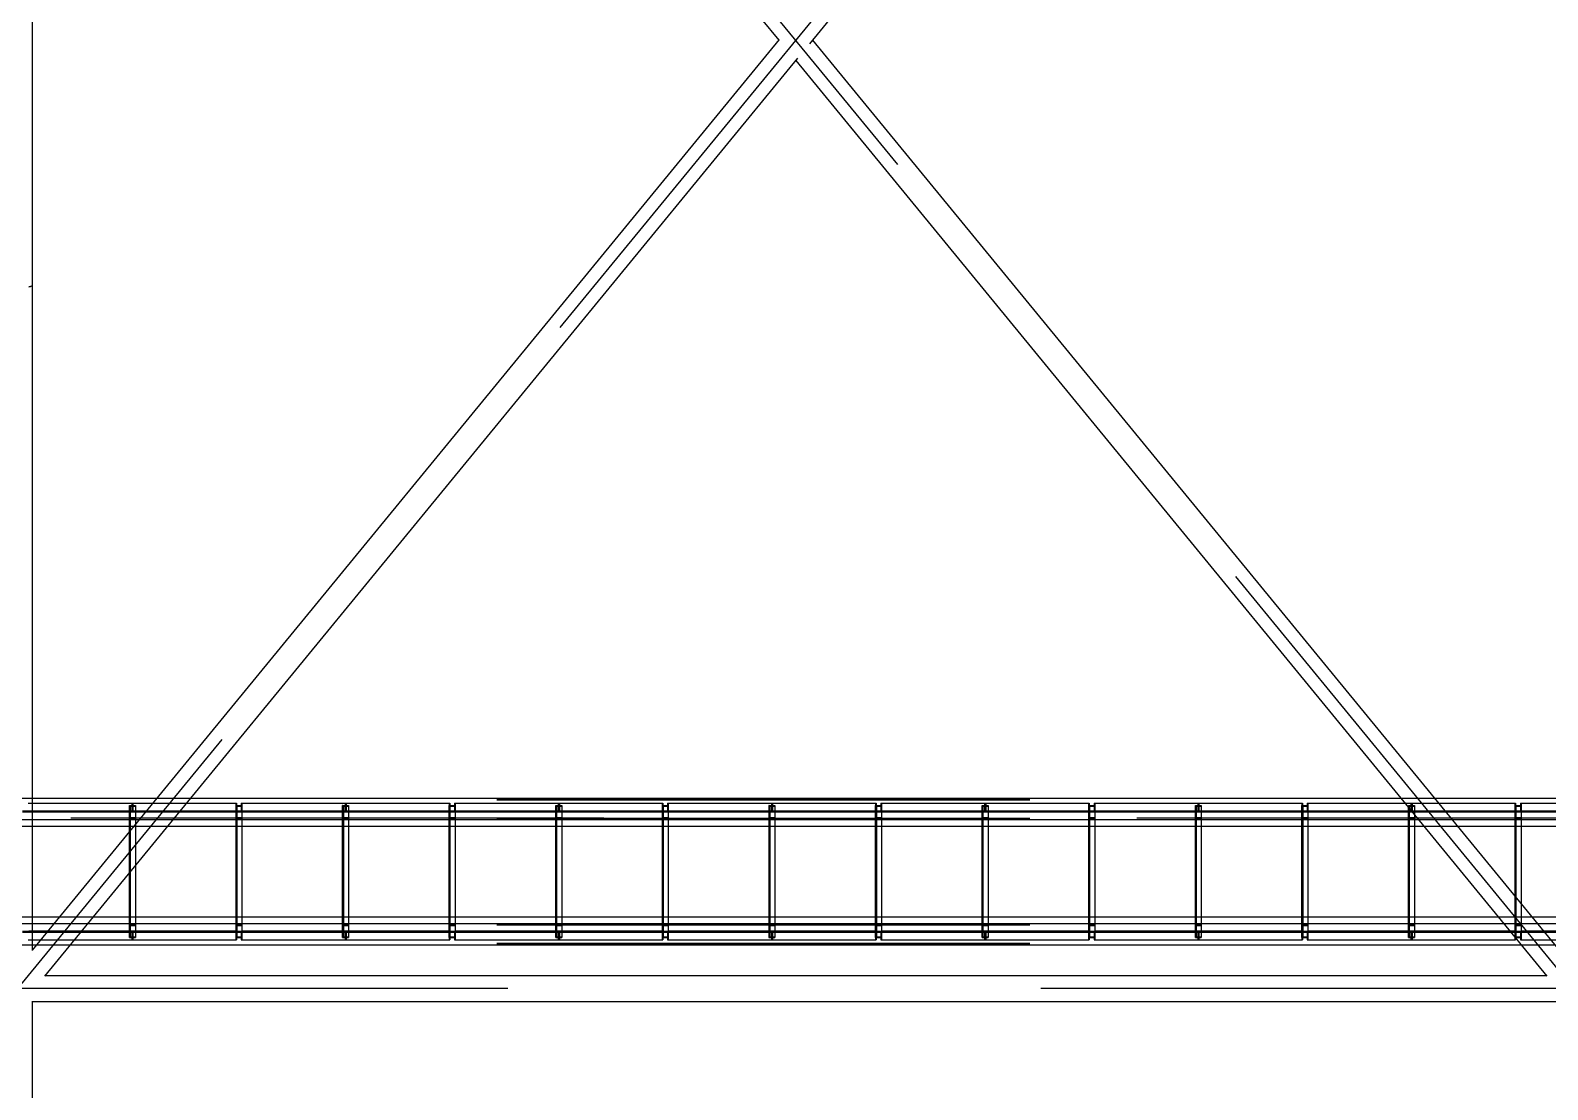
# Model space of a CAD drawing. Header units: millimetres. Extents: x 150209.93 to 150215.05, y 136675.65 to 136679.93.
# Drawn here: x 150212.9678 to 150213.2525, y 136676.4358 to 136676.6346 of the extents above; entities that cross this region are included whole.
import ezdxf

# ---------------------------------------------------------------- set-up
doc = ezdxf.new("R2010")
doc.units = ezdxf.units.MM
doc.header["$LTSCALE"] = 0.25
for name, pattern in [('CENTER', [50.8, 31.75, -6.35, 6.35, -6.35]), ('XKITLINE00', [0]), ('XKITLINE02', [4, 2, -2]), ('XKITLINE03', [6, 3, -1, 1, -1])]:
    doc.linetypes.add(name, pattern=pattern)

# ---------------------------------------------------------------- blocks, each defined once
blk = doc.blocks.new('çatıı')
at = {"color": 8, "linetype": 'CENTER'}
for p, q in [((21645, 5900.3), (20185, 4120.6)), ((21645, 4120.6), (20185, 5900.3)), ((21645, 4120.6), (20185, 4120.6))]:
    blk.add_line(p, q, dxfattribs=at)
at = {"color": 8, "linetype": 'XKITLINE00'}
for p, q in [((20198.6, 5854.6), (20198.6, 4780.4)), ((20206.7, 5854.6), (20899.2, 5010.4)), ((21623.3, 5854.6), (20927.9, 5006.9)), ((20899.6, 5010.9), (20198.6, 4156.4)), ((20930.8, 5010.4), (21631.3, 4156.4)), ((20916.8, 4993.4), (20210.2, 4132.1)), ((20915, 4991.2), (21619.7, 4132.1)), ((20195.7, 4779.3), (20197.3, 4779.6)), ((20195.7, 4778.9), (20197.3, 4779.4)), ((20197.3, 4779.6), (20198.3, 4780)), ((20197.3, 4779.4), (20198.3, 4779.9)), ((20198.6, 4780.4), (20198.3, 4780)), ((20198.6, 4780.4), (20198.3, 4779.9)), ((20198.6, 4780.4), (20198.6, 4156.2)), ((20210.7, 4132.7), (21619.2, 4132.7)), ((20198.3, 4108.4), (21631.7, 4108.4)), ((20198.6, 4108.4), (20198.6, 3598.6))]:
    blk.add_line(p, q, dxfattribs=at)
at = {"color": 116, "linetype": 'XKITLINE02', "true_color": 0x136734}
for p, q in [((20171.3, 4299), (20198.6, 4299)), ((20315.6, 4299), (20347.1, 4299)), ((21482.9, 4299), (21514.4, 4299)), ((17635, 4298.1), (21735, 4298.1)), ((17635, 4297.6), (21735, 4297.6)), ((20189.7, 4287.1), (20292.2, 4287.1)), ((20189.7, 4286.3), (20292.7, 4286.3)), ((20194.9, 4294.3), (20292.7, 4294.3)), ((20195.7, 4286.3), (20292.7, 4286.3)), ((20286.9, 4287.1), (20286.9, 4286.3)), ((20290, 4292.3), (20295.5, 4292.3)), ((20290, 4292.3), (20290, 4280.3)), ((20290, 4292.3), (20290, 4168.3)), ((20290, 4292.3), (20290, 4272.8)), ((20290, 4292.3), (20295.5, 4292.3)), ((20290.7, 4292.3), (20290.7, 4168.3)), ((20290.7, 4291.2), (20295.5, 4291.6)), ((20290.7, 4291.2), (20290.7, 4281.3)), ((20292.2, 4294.3), (20292.2, 4287.1)), ((20292.7, 4294.3), (20292.7, 4286.3)), ((20292.7, 4294.3), (20311.7, 4294.3)), ((20292.7, 4294.3), (20292.7, 4286.3)), ((20292.7, 4286.3), (20305.4, 4286.3)), ((20293.3, 4294.3), (20293.3, 4287.1)), ((20293.3, 4287.1), (20305.8, 4287.1)), ((20295.5, 4292.3), (20295.5, 4291.6)), ((20295.5, 4292.3), (20295.5, 4168.3)), ((20295.5, 4292.3), (20295.5, 4236.1)), ((20298.6, 4287.1), (20298.6, 4286.3)), ((20305.2, 4286.3), (20395.6, 4286.3)), ((20305.8, 4287.1), (20395.6, 4287.1)), ((20311.7, 4294.3), (20390.4, 4294.3)), ((20389.7, 4287.1), (20389.7, 4286.3)), ((20389.7, 4287.1), (20492.2, 4287.1)), ((20389.7, 4286.3), (20492.7, 4286.3)), ((20389.8, 4294.3), (20389.8, 4286.3)), ((20390, 4292.3), (20390, 4168.3)), ((20390, 4292.3), (20390, 4272.8)), ((20390, 4292.3), (20395.5, 4292.3)), ((20390, 4292.3), (20395.5, 4292.3)), ((20390, 4292.3), (20390, 4280.3)), ((20390.4, 4294.3), (20390.4, 4287.1)), ((20390.7, 4292.3), (20390.7, 4168.3)), ((20390.7, 4291.2), (20395.5, 4291.6)), ((20390.7, 4291.2), (20390.7, 4281.3)), ((20394.9, 4294.3), (20394.9, 4287.1)), ((20394.9, 4294.3), (20492.7, 4294.3)), ((20395.5, 4294.3), (20395.5, 4286.3)), ((20395.5, 4292.3), (20395.5, 4168.3)), ((20395.5, 4292.3), (20395.5, 4272.8)), ((20395.5, 4292.3), (20395.5, 4291.6)), ((20395.6, 4287.1), (20395.6, 4286.3)), ((20486.9, 4287.1), (20486.9, 4286.3)), ((20490, 4292.3), (20490, 4168.3)), ((20490, 4292.3), (20490, 4272.8)), ((20490, 4292.3), (20495.5, 4292.3)), ((20490, 4292.3), (20495.5, 4292.3)), ((20490, 4292.3), (20490, 4280.3)), ((20490, 4286.3), (20492.7, 4286.3)), ((20490.7, 4292.3), (20490.7, 4168.3)), ((20490.7, 4291.2), (20495.5, 4291.6)), ((20490.7, 4291.2), (20490.7, 4281.3)), ((20492.2, 4294.3), (20492.2, 4287.1)), ((20492.7, 4294.3), (20492.7, 4286.3)), ((20492.7, 4294.3), (20590.4, 4294.3)), ((20492.7, 4294.3), (20492.7, 4286.3)), ((20492.7, 4286.3), (20595.6, 4286.3)), ((20493.3, 4294.3), (20493.3, 4287.1)), ((20493.3, 4287.1), (20595.6, 4287.1)), ((20495.5, 4292.3), (20495.5, 4168.3)), ((20495.5, 4292.3), (20495.5, 4272.8)), ((20495.5, 4292.3), (20495.5, 4291.6)), ((20498.6, 4287.1), (20498.6, 4286.3)), ((20589.7, 4287.1), (20589.7, 4286.3)), ((20589.7, 4287.1), (20692.2, 4287.1)), ((20589.7, 4286.3), (20692.7, 4286.3)), ((20589.8, 4294.3), (20589.8, 4286.3)), ((20589.8, 4287.1), (20595.6, 4287.1)), ((20590, 4292.3), (20590, 4168.3)), ((20590, 4292.3), (20590, 4272.8)), ((20590, 4292.3), (20595.5, 4292.3)), ((20590, 4292.3), (20595.5, 4292.3)), ((20590, 4292.3), (20590, 4280.3)), ((20590.4, 4294.3), (20590.4, 4287.1)), ((20590.7, 4292.3), (20590.7, 4168.3)), ((20590.7, 4291.2), (20595.5, 4291.6)), ((20590.7, 4291.2), (20590.7, 4281.3)), ((20594.9, 4294.3), (20594.9, 4287.1)), ((20594.9, 4294.3), (20692.7, 4294.3)), ((20595.5, 4294.3), (20595.5, 4286.3)), ((20595.5, 4292.3), (20595.5, 4168.3)), ((20595.5, 4292.3), (20595.5, 4272.8)), ((20595.5, 4292.3), (20595.5, 4291.6)), ((20595.6, 4287.1), (20595.6, 4286.3)), ((20686.9, 4287.1), (20686.9, 4286.3)), ((20690, 4292.3), (20690, 4168.3)), ((20690, 4292.3), (20690, 4272.8)), ((20690, 4292.3), (20695.5, 4292.3)), ((20690, 4292.3), (20695.5, 4292.3)), ((20690, 4292.3), (20690, 4280.3)), ((20690, 4286.3), (20692.7, 4286.3)), ((20690.7, 4292.3), (20690.7, 4168.3)), ((20690.7, 4291.2), (20695.5, 4291.6)), ((20690.7, 4291.2), (20690.7, 4281.3)), ((20692.2, 4294.3), (20692.2, 4287.1)), ((20692.7, 4294.3), (20692.7, 4286.3)), ((20692.7, 4294.3), (20790.4, 4294.3)), ((20692.7, 4294.3), (20692.7, 4286.3)), ((20692.7, 4286.3), (20795.6, 4286.3)), ((20693.3, 4294.3), (20693.3, 4287.1)), ((20693.3, 4287.1), (20795.6, 4287.1)), ((20695.5, 4292.3), (20695.5, 4168.3)), ((20695.5, 4292.3), (20695.5, 4272.8)), ((20695.5, 4292.3), (20695.5, 4291.6)), ((20698.6, 4287.1), (20698.6, 4286.3)), ((20789.7, 4287.1), (20789.7, 4286.3)), ((20789.7, 4287.1), (20892.2, 4287.1)), ((20789.7, 4286.3), (20892.7, 4286.3)), ((20789.8, 4294.3), (20789.8, 4286.3)), ((20789.8, 4287.1), (20795.6, 4287.1)), ((20790, 4292.3), (20790, 4168.3)), ((20790, 4292.3), (20790, 4272.8)), ((20790, 4292.3), (20795.5, 4292.3)), ((20790, 4292.3), (20795.5, 4292.3)), ((20790, 4292.3), (20790, 4280.3)), ((20790.4, 4294.3), (20790.4, 4287.1)), ((20790.7, 4292.3), (20790.7, 4168.3)), ((20790.7, 4291.2), (20795.5, 4291.6)), ((20790.7, 4291.2), (20790.7, 4281.3)), ((20794.9, 4294.3), (20794.9, 4287.1)), ((20794.9, 4294.3), (20892.7, 4294.3)), ((20795.5, 4294.3), (20795.5, 4286.3)), ((20795.5, 4292.3), (20795.5, 4168.3)), ((20795.5, 4292.3), (20795.5, 4272.8)), ((20795.5, 4292.3), (20795.5, 4291.6)), ((20795.6, 4287.1), (20795.6, 4286.3)), ((20886.9, 4287.1), (20886.9, 4286.3)), ((20890, 4292.3), (20890, 4168.3)), ((20890, 4292.3), (20890, 4272.8)), ((20890, 4292.3), (20895.5, 4292.3)), ((20890, 4292.3), (20895.5, 4292.3)), ((20890, 4292.3), (20890, 4280.3)), ((20890, 4286.3), (20892.7, 4286.3)), ((20890.7, 4292.3), (20890.7, 4168.3)), ((20890.7, 4291.2), (20895.5, 4291.6)), ((20890.7, 4291.2), (20890.7, 4281.3)), ((20892.2, 4294.3), (20892.2, 4287.1)), ((20892.7, 4294.3), (20990.4, 4294.3)), ((20892.7, 4294.3), (20892.7, 4286.3)), ((20892.7, 4294.3), (20892.7, 4286.3)), ((20892.7, 4286.3), (20995.6, 4286.3)), ((20893.3, 4294.3), (20893.3, 4287.1)), ((20893.3, 4287.1), (20995.6, 4287.1)), ((20895.5, 4292.3), (20895.5, 4168.3)), ((20895.5, 4292.3), (20895.5, 4272.8)), ((20895.5, 4292.3), (20895.5, 4291.6)), ((20898.6, 4287.1), (20898.6, 4286.3)), ((20989.7, 4287.1), (20989.7, 4286.3)), ((20989.7, 4287.1), (20994.9, 4287.1)), ((20989.7, 4287.1), (21092.2, 4287.1)), ((20989.7, 4286.3), (20995.5, 4286.3)), ((20989.7, 4286.3), (21092.7, 4286.3)), ((20989.8, 4294.3), (20989.8, 4286.3)), ((20989.8, 4287.1), (20995.6, 4287.1)), ((20990, 4292.3), (20990, 4168.3)), ((20990, 4292.3), (20990, 4272.8)), ((20990, 4292.3), (20995.5, 4292.3)), ((20990, 4292.3), (20995.5, 4292.3)), ((20990, 4292.3), (20990, 4280.3)), ((20990.4, 4294.3), (20990.4, 4287.1)), ((20990.7, 4292.3), (20990.7, 4168.3)), ((20990.7, 4291.2), (20995.5, 4291.6)), ((20990.7, 4291.2), (20990.7, 4281.3)), ((20994.9, 4294.3), (20994.9, 4287.1)), ((20994.9, 4294.3), (20995.5, 4294.3)), ((20994.9, 4294.3), (21092.7, 4294.3)), ((20995.5, 4294.3), (20995.5, 4286.3)), ((20995.5, 4292.3), (20995.5, 4168.3)), ((20995.5, 4292.3), (20995.5, 4272.8)), ((20995.5, 4292.3), (20995.5, 4291.6)), ((20995.6, 4287.1), (20995.6, 4286.3)), ((21086.9, 4287.1), (21086.9, 4286.3)), ((21090, 4292.3), (21090, 4168.3)), ((21090, 4292.3), (21090, 4272.8)), ((21090, 4292.3), (21095.5, 4292.3)), ((21090, 4292.3), (21095.5, 4292.3)), ((21090, 4292.3), (21090, 4280.3)), ((21090.7, 4292.3), (21090.7, 4168.3)), ((21090.7, 4291.2), (21095.5, 4291.6)), ((21090.7, 4291.2), (21090.7, 4281.3)), ((21092.2, 4294.3), (21092.2, 4287.1)), ((21092.7, 4294.3), (21092.7, 4286.3)), ((21092.7, 4294.3), (21190.4, 4294.3)), ((21092.7, 4294.3), (21092.7, 4286.3)), ((21092.7, 4286.3), (21195.6, 4286.3)), ((21093.3, 4294.3), (21093.3, 4287.1)), ((21093.3, 4287.1), (21195.6, 4287.1)), ((21095.5, 4292.3), (21095.5, 4168.3)), ((21095.5, 4292.3), (21095.5, 4272.8)), ((21095.5, 4292.3), (21095.5, 4291.6)), ((21098.6, 4287.1), (21098.6, 4286.3)), ((21189.7, 4287.1), (21189.7, 4286.3)), ((21189.7, 4287.1), (21194.9, 4287.1)), ((21189.7, 4287.1), (21292.2, 4287.1)), ((21189.7, 4286.3), (21195.5, 4286.3)), ((21189.7, 4286.3), (21292.7, 4286.3)), ((21189.8, 4294.3), (21189.8, 4286.3)), ((21189.8, 4287.1), (21195.6, 4287.1)), ((21190, 4292.3), (21190, 4168.3)), ((21190, 4292.3), (21190, 4272.8)), ((21190, 4292.3), (21195.5, 4292.3)), ((21190, 4292.3), (21195.5, 4292.3)), ((21190, 4292.3), (21190, 4280.3)), ((21190.4, 4294.3), (21190.4, 4287.1)), ((21190.7, 4292.3), (21190.7, 4168.3)), ((21190.7, 4291.2), (21195.5, 4291.6)), ((21190.7, 4291.2), (21190.7, 4281.3)), ((21194.9, 4294.3), (21194.9, 4287.1)), ((21194.9, 4294.3), (21195.5, 4294.3)), ((21194.9, 4294.3), (21292.7, 4294.3)), ((21195.5, 4294.3), (21195.5, 4286.3)), ((21195.5, 4292.3), (21195.5, 4168.3)), ((21195.5, 4292.3), (21195.5, 4272.8)), ((21195.5, 4292.3), (21195.5, 4291.6)), ((21195.6, 4287.1), (21195.6, 4286.3)), ((21286.9, 4287.1), (21286.9, 4286.3)), ((21290, 4292.3), (21290, 4168.3)), ((21290, 4292.3), (21290, 4272.8)), ((21290, 4292.3), (21295.5, 4292.3)), ((21290, 4292.3), (21295.5, 4292.3)), ((21290, 4292.3), (21290, 4280.3)), ((21290.7, 4292.3), (21290.7, 4168.3)), ((21290.7, 4291.2), (21295.5, 4291.6)), ((21290.7, 4291.2), (21290.7, 4281.3)), ((21292.2, 4294.3), (21292.2, 4287.1)), ((21292.7, 4294.3), (21390.4, 4294.3)), ((21292.7, 4294.3), (21292.7, 4286.3)), ((21292.7, 4294.3), (21292.7, 4286.3)), ((21292.7, 4286.3), (21395.6, 4286.3)), ((21293.3, 4294.3), (21293.3, 4287.1)), ((21293.3, 4287.1), (21395.6, 4287.1)), ((21295.5, 4292.3), (21295.5, 4168.3)), ((21295.5, 4292.3), (21295.5, 4272.8)), ((21295.5, 4292.3), (21295.5, 4291.6)), ((21298.6, 4287.1), (21298.6, 4286.3)), ((21389.7, 4287.1), (21389.7, 4286.3)), ((21389.7, 4287.1), (21394.9, 4287.1)), ((21389.7, 4287.1), (21492.2, 4287.1)), ((21389.7, 4286.3), (21395.5, 4286.3)), ((21389.7, 4286.3), (21492.7, 4286.3)), ((21389.8, 4294.3), (21389.8, 4286.3)), ((21389.8, 4287.1), (21395.6, 4287.1)), ((21390, 4292.3), (21390, 4168.3)), ((21390, 4292.3), (21390, 4272.8)), ((21390, 4292.3), (21395.5, 4292.3)), ((21390, 4292.3), (21395.5, 4292.3)), ((21390, 4292.3), (21390, 4280.3)), ((21390.4, 4294.3), (21390.4, 4287.1)), ((21390.7, 4292.3), (21390.7, 4168.3)), ((21390.7, 4291.2), (21395.5, 4291.6)), ((21390.7, 4291.2), (21390.7, 4281.3)), ((21394.9, 4294.3), (21394.9, 4287.1)), ((21394.9, 4294.3), (21395.5, 4294.3)), ((21394.9, 4294.3), (21492.7, 4294.3)), ((21395.5, 4294.3), (21395.5, 4286.3)), ((21395.5, 4292.3), (21395.5, 4168.3)), ((21395.5, 4292.3), (21395.5, 4272.8)), ((21395.5, 4292.3), (21395.5, 4291.6)), ((21395.6, 4287.1), (21395.6, 4286.3)), ((21486.9, 4287.1), (21486.9, 4286.3)), ((21490, 4292.3), (21490, 4168.3)), ((21490, 4292.3), (21490, 4272.8)), ((21490, 4292.3), (21495.5, 4292.3)), ((21490, 4292.3), (21495.5, 4292.3)), ((21490, 4292.3), (21490, 4280.3)), ((21490.7, 4292.3), (21490.7, 4168.3)), ((21490.7, 4291.2), (21495.5, 4291.6)), ((21490.7, 4291.2), (21490.7, 4281.3)), ((21492.2, 4294.3), (21492.2, 4287.1)), ((21492.7, 4294.3), (21590.4, 4294.3)), ((21492.7, 4294.3), (21492.7, 4286.3)), ((21492.7, 4294.3), (21492.7, 4286.3)), ((21492.7, 4286.3), (21524.6, 4286.3)), ((21493.3, 4294.3), (21493.3, 4287.1)), ((21493.3, 4287.1), (21595.6, 4287.1)), ((21495.5, 4292.3), (21495.5, 4168.3)), ((21495.5, 4292.3), (21495.5, 4272.8)), ((21495.5, 4292.3), (21495.5, 4291.6)), ((21498.6, 4287.1), (21498.6, 4286.3)), ((21518, 4294.3), (21590.4, 4294.3)), ((21524, 4287.1), (21595.6, 4287.1)), ((21524.6, 4286.3), (21595.6, 4286.3)), ((21589.7, 4287.1), (21589.7, 4286.3)), ((21589.7, 4287.1), (21630.2, 4287.1)), ((21589.7, 4286.3), (21692.7, 4286.3)), ((21589.8, 4294.3), (21589.8, 4286.3)), ((21590, 4292.3), (21595.5, 4292.3)), ((21590, 4292.3), (21590, 4280.3)), ((21590, 4292.3), (21590, 4168.3)), ((21590, 4292.3), (21590, 4272.8)), ((21590, 4292.3), (21595.5, 4292.3)), ((21590.4, 4294.3), (21590.4, 4287.1)), ((21590.7, 4292.3), (21590.7, 4168.3)), ((21590.7, 4291.2), (21595.5, 4291.6)), ((21590.7, 4291.2), (21590.7, 4281.3)), ((21594.9, 4294.3), (21594.9, 4287.1)), ((21594.9, 4294.3), (21631.7, 4294.3)), ((21595.5, 4294.3), (21595.5, 4286.3)), ((21595.5, 4292.3), (21595.5, 4291.6)), ((21595.5, 4292.3), (21595.5, 4168.3)), ((21595.5, 4292.3), (21595.5, 4272.8)), ((21595.6, 4287.1), (21595.6, 4286.3)), ((17635, 4280.3), (21735, 4280.3)), ((17635, 4280.3), (21735, 4280.3)), ((17635, 4279.8), (21735, 4279.8)), ((17635, 4279.4), (21735, 4279.4)), ((17635, 4279), (21735, 4279)), ((20171.3, 4279), (20198.6, 4279)), ((20171.3, 4272.8), (20198.6, 4272.8)), ((20290, 4280.3), (20295.5, 4280.3)), ((20290.7, 4281.3), (20295.5, 4281)), ((20294.1, 4272.8), (20325.6, 4272.8)), ((20295.5, 4281), (20295.5, 4280.3)), ((20299.2, 4279), (20330.7, 4279)), ((20390, 4280.3), (20395.5, 4280.3)), ((20390.7, 4281.3), (20395.5, 4281)), ((20395.5, 4281), (20395.5, 4280.3)), ((20490, 4280.3), (20495.5, 4280.3)), ((20490.7, 4281.3), (20495.5, 4281)), ((20495.5, 4281), (20495.5, 4280.3)), ((20590, 4280.3), (20595.5, 4280.3)), ((20590.7, 4281.3), (20595.5, 4281)), ((20595.5, 4281), (20595.5, 4280.3)), ((20690, 4280.3), (20695.5, 4280.3)), ((20690.7, 4281.3), (20695.5, 4281)), ((20695.5, 4281), (20695.5, 4280.3)), ((20790, 4280.3), (20795.5, 4280.3)), ((20790.7, 4281.3), (20795.5, 4281)), ((20795.5, 4281), (20795.5, 4280.3)), ((20890, 4280.3), (20895.5, 4280.3)), ((20890.7, 4281.3), (20895.5, 4281)), ((20895.5, 4281), (20895.5, 4280.3)), ((20990, 4280.3), (20995.5, 4280.3)), ((20990.7, 4281.3), (20995.5, 4281)), ((20995.5, 4281), (20995.5, 4280.3)), ((21090, 4280.3), (21095.5, 4280.3)), ((21090.7, 4281.3), (21095.5, 4281)), ((21095.5, 4281), (21095.5, 4280.3)), ((21190, 4280.3), (21195.5, 4280.3)), ((21190.7, 4281.3), (21195.5, 4281)), ((21195.5, 4281), (21195.5, 4280.3)), ((21290, 4280.3), (21295.5, 4280.3)), ((21290.7, 4281.3), (21295.5, 4281)), ((21295.5, 4281), (21295.5, 4280.3)), ((21390, 4280.3), (21395.5, 4280.3)), ((21390.7, 4281.3), (21395.5, 4281)), ((21395.5, 4281), (21395.5, 4280.3)), ((21490, 4280.3), (21495.5, 4280.3)), ((21490.7, 4281.3), (21495.5, 4281)), ((21495.5, 4281), (21495.5, 4280.3)), ((21499.3, 4279), (21530.8, 4279)), ((21504.4, 4272.8), (21535.9, 4272.8)), ((21590, 4280.3), (21595.5, 4280.3)), ((21590.7, 4281.3), (21595.5, 4281)), ((21595.5, 4281), (21595.5, 4280.3)), ((20290, 4267.8), (20290, 4229.4)), ((20158.3, 4187.8), (20198.6, 4187.8)), ((20224.4, 4187.8), (20255.9, 4187.8)), ((21574.1, 4187.8), (21605.6, 4187.8)), ((17635, 4181.1), (21735, 4181.1)), ((17635, 4180.7), (21735, 4180.7)), ((17635, 4180.3), (21735, 4180.3)), ((17635, 4180.2), (21735, 4180.2)), ((20159.7, 4181.6), (20198.6, 4181.6)), ((20189.7, 4174.3), (20292.7, 4174.3)), ((20189.7, 4173.5), (20292.2, 4173.5)), ((20219.3, 4181.6), (20250.8, 4181.6)), ((20286.9, 4174.3), (20292.7, 4174.3)), ((20286.9, 4174.3), (20286.9, 4173.5)), ((20286.9, 4173.5), (20292.2, 4173.5)), ((20290, 4180.3), (20295.5, 4180.3)), ((20290, 4180.3), (20290, 4168.3)), ((20290.7, 4179.2), (20295.5, 4179.6)), ((20290.7, 4179.2), (20290.7, 4169.3)), ((20292.2, 4173.5), (20292.2, 4166.3)), ((20292.7, 4174.3), (20292.7, 4166.3)), ((20292.7, 4174.3), (20395.6, 4174.3)), ((20292.7, 4174.3), (20292.7, 4166.3)), ((20293.3, 4173.5), (20395.6, 4173.5)), ((20293.3, 4173.5), (20293.3, 4166.3)), ((20295.5, 4180.3), (20295.5, 4179.6)), ((20298.6, 4174.3), (20298.6, 4173.5)), ((20389.7, 4174.3), (20490, 4174.3)), ((20389.7, 4174.3), (20389.7, 4173.5)), ((20389.7, 4173.5), (20492.2, 4173.5)), ((20389.8, 4174.3), (20389.8, 4166.3)), ((20390, 4180.3), (20395.5, 4180.3)), ((20390, 4180.3), (20390, 4168.3)), ((20390.4, 4173.5), (20390.4, 4166.3)), ((20390.7, 4179.2), (20395.5, 4179.6)), ((20390.7, 4179.2), (20390.7, 4169.3)), ((20394.9, 4173.5), (20394.9, 4166.3)), ((20395.5, 4180.3), (20395.5, 4179.6)), ((20395.5, 4174.3), (20395.5, 4166.3)), ((20395.6, 4174.3), (20395.6, 4173.5)), ((20486.9, 4174.3), (20492.7, 4174.3)), ((20486.9, 4174.3), (20486.9, 4173.5)), ((20486.9, 4173.5), (20492.2, 4173.5)), ((20490, 4180.3), (20495.5, 4180.3)), ((20490, 4180.3), (20490, 4168.3)), ((20490.7, 4179.2), (20495.5, 4179.6)), ((20490.7, 4179.2), (20490.7, 4169.3)), ((20492.2, 4173.5), (20492.2, 4166.3)), ((20492.7, 4174.3), (20492.7, 4166.3)), ((20492.7, 4174.3), (20595.6, 4174.3)), ((20492.7, 4174.3), (20492.7, 4166.3)), ((20493.3, 4173.5), (20595.6, 4173.5)), ((20493.3, 4173.5), (20493.3, 4166.3)), ((20495.5, 4180.3), (20495.5, 4179.6)), ((20498.6, 4174.3), (20498.6, 4173.5)), ((20589.7, 4174.3), (20690, 4174.3)), ((20589.7, 4174.3), (20589.7, 4173.5)), ((20589.7, 4173.5), (20692.2, 4173.5)), ((20589.8, 4174.3), (20589.8, 4166.3)), ((20590, 4180.3), (20595.5, 4180.3)), ((20590, 4180.3), (20590, 4168.3)), ((20590.4, 4173.5), (20590.4, 4166.3)), ((20590.7, 4179.2), (20595.5, 4179.6)), ((20590.7, 4179.2), (20590.7, 4169.3)), ((20594.9, 4173.5), (20594.9, 4166.3)), ((20595.5, 4180.3), (20595.5, 4179.6)), ((20595.5, 4174.3), (20595.5, 4166.3)), ((20595.6, 4174.3), (20595.6, 4173.5)), ((20686.9, 4174.3), (20692.7, 4174.3)), ((20686.9, 4174.3), (20686.9, 4173.5)), ((20686.9, 4173.5), (20692.2, 4173.5)), ((20690, 4180.3), (20695.5, 4180.3)), ((20690, 4180.3), (20690, 4168.3)), ((20690.7, 4179.2), (20695.5, 4179.6)), ((20690.7, 4179.2), (20690.7, 4169.3)), ((20692.2, 4173.5), (20692.2, 4166.3)), ((20692.7, 4174.3), (20692.7, 4166.3)), ((20692.7, 4174.3), (20795.6, 4174.3)), ((20692.7, 4174.3), (20692.7, 4166.3)), ((20693.3, 4173.5), (20795.6, 4173.5)), ((20693.3, 4173.5), (20693.3, 4166.3)), ((20695.5, 4180.3), (20695.5, 4179.6)), ((20698.6, 4174.3), (20698.6, 4173.5)), ((20789.7, 4174.3), (20890, 4174.3)), ((20789.7, 4174.3), (20789.7, 4173.5)), ((20789.7, 4173.5), (20892.2, 4173.5)), ((20789.8, 4174.3), (20789.8, 4166.3)), ((20790, 4180.3), (20795.5, 4180.3)), ((20790, 4180.3), (20790, 4168.3)), ((20790.4, 4173.5), (20790.4, 4166.3)), ((20790.7, 4179.2), (20795.5, 4179.6)), ((20790.7, 4179.2), (20790.7, 4169.3)), ((20794.9, 4173.5), (20794.9, 4166.3)), ((20795.5, 4180.3), (20795.5, 4179.6)), ((20795.5, 4174.3), (20795.5, 4166.3)), ((20795.6, 4174.3), (20795.6, 4173.5)), ((20886.9, 4174.3), (20892.7, 4174.3)), ((20886.9, 4174.3), (20886.9, 4173.5)), ((20886.9, 4173.5), (20892.2, 4173.5)), ((20890, 4180.3), (20895.5, 4180.3)), ((20890, 4180.3), (20890, 4168.3)), ((20890.7, 4179.2), (20895.5, 4179.6)), ((20890.7, 4179.2), (20890.7, 4169.3)), ((20892.2, 4173.5), (20892.2, 4166.3)), ((20892.7, 4174.3), (20995.6, 4174.3)), ((20892.7, 4174.3), (20892.7, 4166.3)), ((20892.7, 4174.3), (20892.7, 4166.3)), ((20893.3, 4173.5), (20995.6, 4173.5)), ((20893.3, 4173.5), (20893.3, 4166.3)), ((20895.5, 4180.3), (20895.5, 4179.6)), ((20898.6, 4174.3), (20898.6, 4173.5)), ((20989.7, 4174.3), (21090, 4174.3)), ((20989.7, 4174.3), (20989.7, 4173.5)), ((20989.7, 4173.5), (21092.2, 4173.5)), ((20989.8, 4174.3), (20989.8, 4166.3)), ((20990, 4180.3), (20995.5, 4180.3)), ((20990, 4180.3), (20990, 4168.3)), ((20990.4, 4173.5), (20990.4, 4166.3)), ((20990.7, 4179.2), (20995.5, 4179.6)), ((20990.7, 4179.2), (20990.7, 4169.3)), ((20994.9, 4173.5), (20994.9, 4166.3)), ((20995.5, 4180.3), (20995.5, 4179.6)), ((20995.5, 4174.3), (20995.5, 4166.3)), ((20995.6, 4174.3), (20995.6, 4173.5)), ((21086.9, 4174.3), (21092.7, 4174.3)), ((21086.9, 4174.3), (21086.9, 4173.5)), ((21086.9, 4173.5), (21092.2, 4173.5)), ((21090, 4180.3), (21095.5, 4180.3)), ((21090, 4180.3), (21090, 4168.3)), ((21090.7, 4179.2), (21095.5, 4179.6)), ((21090.7, 4179.2), (21090.7, 4169.3)), ((21092.2, 4173.5), (21092.2, 4166.3)), ((21092.7, 4174.3), (21092.7, 4166.3)), ((21092.7, 4174.3), (21195.6, 4174.3)), ((21092.7, 4174.3), (21092.7, 4166.3)), ((21093.3, 4173.5), (21195.6, 4173.5)), ((21093.3, 4173.5), (21093.3, 4166.3)), ((21095.5, 4180.3), (21095.5, 4179.6)), ((21098.6, 4174.3), (21098.6, 4173.5)), ((21189.7, 4174.3), (21290, 4174.3)), ((21189.7, 4174.3), (21189.7, 4173.5)), ((21189.7, 4173.5), (21292.2, 4173.5)), ((21189.8, 4174.3), (21189.8, 4166.3)), ((21190, 4180.3), (21195.5, 4180.3)), ((21190, 4180.3), (21190, 4168.3)), ((21190.4, 4173.5), (21190.4, 4166.3)), ((21190.7, 4179.2), (21195.5, 4179.6)), ((21190.7, 4179.2), (21190.7, 4169.3)), ((21194.9, 4173.5), (21194.9, 4166.3)), ((21195.5, 4180.3), (21195.5, 4179.6)), ((21195.5, 4174.3), (21195.5, 4166.3)), ((21195.6, 4174.3), (21195.6, 4173.5)), ((21286.9, 4174.3), (21292.7, 4174.3)), ((21286.9, 4174.3), (21286.9, 4173.5)), ((21286.9, 4173.5), (21292.2, 4173.5)), ((21290, 4180.3), (21295.5, 4180.3)), ((21290, 4180.3), (21290, 4168.3)), ((21290.7, 4179.2), (21295.5, 4179.6)), ((21290.7, 4179.2), (21290.7, 4169.3)), ((21292.2, 4173.5), (21292.2, 4166.3)), ((21292.7, 4174.3), (21395.6, 4174.3)), ((21292.7, 4174.3), (21292.7, 4166.3)), ((21292.7, 4174.3), (21292.7, 4166.3)), ((21293.3, 4173.5), (21395.6, 4173.5)), ((21293.3, 4173.5), (21293.3, 4166.3)), ((21295.5, 4180.3), (21295.5, 4179.6)), ((21298.6, 4174.3), (21298.6, 4173.5)), ((21389.7, 4174.3), (21490, 4174.3)), ((21389.7, 4174.3), (21389.7, 4173.5)), ((21389.7, 4173.5), (21492.2, 4173.5)), ((21389.8, 4174.3), (21389.8, 4166.3)), ((21390, 4180.3), (21395.5, 4180.3)), ((21390, 4180.3), (21390, 4168.3)), ((21390.4, 4173.5), (21390.4, 4166.3)), ((21390.7, 4179.2), (21395.5, 4179.6)), ((21390.7, 4179.2), (21390.7, 4169.3)), ((21394.9, 4173.5), (21394.9, 4166.3)), ((21395.5, 4180.3), (21395.5, 4179.6)), ((21395.5, 4174.3), (21395.5, 4166.3)), ((21395.6, 4174.3), (21395.6, 4173.5)), ((21486.9, 4174.3), (21492.7, 4174.3)), ((21486.9, 4174.3), (21486.9, 4173.5)), ((21486.9, 4173.5), (21492.2, 4173.5)), ((21490, 4180.3), (21495.5, 4180.3)), ((21490, 4180.3), (21490, 4168.3)), ((21490.7, 4179.2), (21495.5, 4179.6)), ((21490.7, 4179.2), (21490.7, 4169.3)), ((21492.2, 4173.5), (21492.2, 4166.3)), ((21492.7, 4174.3), (21595.6, 4174.3)), ((21492.7, 4174.3), (21492.7, 4166.3)), ((21492.7, 4174.3), (21492.7, 4166.3)), ((21493.3, 4173.5), (21595.6, 4173.5)), ((21493.3, 4173.5), (21493.3, 4166.3)), ((21495.5, 4180.3), (21495.5, 4179.6)), ((21498.6, 4174.3), (21498.6, 4173.5)), ((21579.2, 4181.6), (21610.7, 4181.6)), ((21589.7, 4174.3), (21692.7, 4174.3)), ((21589.7, 4174.3), (21589.7, 4173.5)), ((21589.7, 4173.5), (21692.2, 4173.5)), ((21589.8, 4174.3), (21589.8, 4166.3)), ((21590, 4180.3), (21595.5, 4180.3)), ((21590, 4180.3), (21590, 4168.3)), ((21590.4, 4173.5), (21590.4, 4166.3)), ((21590.7, 4179.2), (21595.5, 4179.6)), ((21590.7, 4179.2), (21590.7, 4169.3)), ((21594.9, 4173.5), (21594.9, 4166.3)), ((21595.5, 4180.3), (21595.5, 4179.6)), ((21595.5, 4174.3), (21595.5, 4166.3)), ((21595.6, 4174.3), (21595.6, 4173.5)), ((17635, 4163), (21735, 4163)), ((17635, 4162.4), (21735, 4162.4)), ((20164.3, 4161.6), (20198.6, 4161.6)), ((20194.9, 4166.3), (20292.7, 4166.3)), ((20202.9, 4161.6), (20234.4, 4161.6)), ((20290, 4168.3), (20295.5, 4168.3)), ((20290, 4168.3), (20295.5, 4168.3)), ((20290.7, 4169.3), (20295.5, 4169)), ((20292.2, 4166.3), (20292.7, 4166.3)), ((20292.7, 4166.3), (20390.4, 4166.3)), ((20295.5, 4169), (20295.5, 4168.3)), ((20390, 4168.3), (20395.5, 4168.3)), ((20390, 4168.3), (20395.5, 4168.3)), ((20390.7, 4169.3), (20395.5, 4169)), ((20394.9, 4166.3), (20492.7, 4166.3)), ((20395.5, 4169), (20395.5, 4168.3)), ((20490, 4168.3), (20495.5, 4168.3)), ((20490, 4168.3), (20495.5, 4168.3)), ((20490.7, 4169.3), (20495.5, 4169)), ((20492.2, 4166.3), (20492.7, 4166.3)), ((20492.7, 4166.3), (20590.4, 4166.3)), ((20495.5, 4169), (20495.5, 4168.3)), ((20590, 4168.3), (20595.5, 4168.3)), ((20590, 4168.3), (20595.5, 4168.3)), ((20590.7, 4169.3), (20595.5, 4169)), ((20594.9, 4166.3), (20692.7, 4166.3)), ((20595.5, 4169), (20595.5, 4168.3)), ((20690, 4168.3), (20695.5, 4168.3)), ((20690, 4168.3), (20695.5, 4168.3)), ((20690.7, 4169.3), (20695.5, 4169)), ((20692.2, 4166.3), (20692.7, 4166.3)), ((20692.7, 4166.3), (20790.4, 4166.3)), ((20695.5, 4169), (20695.5, 4168.3)), ((20790, 4168.3), (20795.5, 4168.3)), ((20790, 4168.3), (20795.5, 4168.3)), ((20790.7, 4169.3), (20795.5, 4169)), ((20794.9, 4166.3), (20892.7, 4166.3)), ((20795.5, 4169), (20795.5, 4168.3)), ((20890, 4168.3), (20895.5, 4168.3)), ((20890, 4168.3), (20895.5, 4168.3)), ((20890.7, 4169.3), (20895.5, 4169)), ((20892.2, 4166.3), (20892.7, 4166.3)), ((20892.7, 4166.3), (20990.4, 4166.3)), ((20895.5, 4169), (20895.5, 4168.3)), ((20990, 4168.3), (20995.5, 4168.3)), ((20990, 4168.3), (20995.5, 4168.3)), ((20990.7, 4169.3), (20995.5, 4169)), ((20994.9, 4166.3), (21092.7, 4166.3)), ((20995.5, 4169), (20995.5, 4168.3)), ((21090, 4168.3), (21095.5, 4168.3)), ((21090, 4168.3), (21095.5, 4168.3)), ((21090.7, 4169.3), (21095.5, 4169)), ((21092.2, 4166.3), (21092.7, 4166.3)), ((21092.7, 4166.3), (21190.4, 4166.3)), ((21095.5, 4169), (21095.5, 4168.3)), ((21190, 4168.3), (21195.5, 4168.3)), ((21190, 4168.3), (21195.5, 4168.3)), ((21190.7, 4169.3), (21195.5, 4169)), ((21194.9, 4166.3), (21292.7, 4166.3)), ((21195.5, 4169), (21195.5, 4168.3)), ((21290, 4168.3), (21295.5, 4168.3)), ((21290, 4168.3), (21295.5, 4168.3)), ((21290.7, 4169.3), (21295.5, 4169)), ((21292.2, 4166.3), (21292.7, 4166.3)), ((21292.7, 4166.3), (21390.4, 4166.3)), ((21295.5, 4169), (21295.5, 4168.3)), ((21390, 4168.3), (21395.5, 4168.3)), ((21390, 4168.3), (21395.5, 4168.3)), ((21390.7, 4169.3), (21395.5, 4169)), ((21394.9, 4166.3), (21492.7, 4166.3)), ((21395.5, 4169), (21395.5, 4168.3)), ((21490, 4168.3), (21495.5, 4168.3)), ((21490, 4168.3), (21495.5, 4168.3)), ((21490.7, 4169.3), (21495.5, 4169)), ((21492.2, 4166.3), (21492.7, 4166.3)), ((21492.7, 4166.3), (21590.4, 4166.3)), ((21495.5, 4169), (21495.5, 4168.3)), ((21590, 4168.3), (21595.5, 4168.3)), ((21590, 4168.3), (21595.5, 4168.3)), ((21590.7, 4169.3), (21595.5, 4169)), ((21594.9, 4166.3), (21692.7, 4166.3)), ((21595.5, 4169), (21595.5, 4168.3)), ((21595.6, 4161.6), (21627.1, 4161.6))]:
    blk.add_line(p, q, dxfattribs=at)
at = {"color": 7, "linetype": 'XKITLINE00'}
for p, q in [((20198.6, 4299), (20315.6, 4299)), ((20347.1, 4299), (21482.9, 4299)), ((21514.4, 4299), (21631.3, 4299)), ((20198.6, 4279), (20299.2, 4279)), ((20198.6, 4272.8), (20294.1, 4272.8)), ((20290, 4272.8), (20290, 4267.8)), ((20325.6, 4272.8), (21504.4, 4272.8)), ((20330.7, 4279), (21499.3, 4279)), ((20390, 4272.8), (20390, 4187.8)), ((20395.5, 4272.8), (20395.5, 4187.8)), ((20490, 4272.8), (20490, 4187.8)), ((20495.5, 4272.8), (20495.5, 4187.8)), ((20590, 4272.8), (20590, 4187.8)), ((20595.5, 4272.8), (20595.5, 4187.8)), ((20690, 4272.8), (20690, 4187.8)), ((20695.5, 4272.8), (20695.5, 4187.8)), ((20790, 4272.8), (20790, 4187.8)), ((20795.5, 4272.8), (20795.5, 4187.8)), ((20890, 4272.8), (20890, 4187.8)), ((20895.5, 4272.8), (20895.5, 4187.8)), ((20990, 4272.8), (20990, 4187.8)), ((20995.5, 4272.8), (20995.5, 4187.8)), ((21090, 4272.8), (21090, 4187.8)), ((21095.5, 4272.8), (21095.5, 4187.8)), ((21190, 4272.8), (21190, 4187.8)), ((21195.5, 4272.8), (21195.5, 4187.8)), ((21290, 4272.8), (21290, 4187.8)), ((21295.5, 4272.8), (21295.5, 4187.8)), ((21390, 4272.8), (21390, 4187.8)), ((21395.5, 4272.8), (21395.5, 4187.8)), ((21490, 4272.8), (21490, 4187.8)), ((21495.5, 4272.8), (21495.5, 4187.8)), ((21530.8, 4279), (21631.3, 4279)), ((21535.9, 4272.8), (21631.3, 4272.8)), ((21590, 4272.8), (21590, 4206.8)), ((21595.5, 4272.8), (21595.5, 4200.1)), ((20290, 4229.4), (20290, 4187.8)), ((20295.5, 4236.1), (20295.5, 4187.8)), ((20198.6, 4187.8), (20224.4, 4187.8)), ((20255.9, 4187.8), (21574.1, 4187.8)), ((21605.6, 4187.8), (21631.3, 4187.8)), ((20198.6, 4181.6), (20219.3, 4181.6)), ((20250.8, 4181.6), (21579.2, 4181.6)), ((21610.7, 4181.6), (21631.3, 4181.6)), ((20198.6, 4161.6), (20202.9, 4161.6)), ((20234.4, 4161.6), (21595.6, 4161.6))]:
    blk.add_line(p, q, dxfattribs=at)
at = {"color": 1, "linetype": 'XKITLINE03'}
for p, q in [((17635, 4286.3), (21735, 4286.3)), ((20195.5, 4286.3), (20292.7, 4286.3)), ((20290, 4168.3), (20290, 4292.3)), ((20292.7, 4286.3), (20389.8, 4286.3)), ((20390, 4168.3), (20390, 4292.3)), ((20395.5, 4286.3), (20492.7, 4286.3)), ((20490, 4168.3), (20490, 4292.3)), ((20492.7, 4286.3), (20589.8, 4286.3)), ((20590, 4168.3), (20590, 4292.3)), ((20595.5, 4286.3), (20692.7, 4286.3)), ((20690, 4168.3), (20690, 4292.3)), ((20692.7, 4286.3), (20789.8, 4286.3)), ((20790, 4168.3), (20790, 4292.3)), ((20795.5, 4286.3), (20892.7, 4286.3)), ((20890, 4168.3), (20890, 4292.3)), ((20892.7, 4286.3), (20989.8, 4286.3)), ((20990, 4168.3), (20990, 4292.3)), ((20995.5, 4286.3), (21092.7, 4286.3)), ((21090, 4168.3), (21090, 4292.3)), ((21092.7, 4286.3), (21189.8, 4286.3)), ((21190, 4168.3), (21190, 4292.3)), ((21195.5, 4286.3), (21292.7, 4286.3)), ((21290, 4168.3), (21290, 4292.3)), ((21292.7, 4286.3), (21389.8, 4286.3)), ((21390, 4168.3), (21390, 4292.3)), ((21395.5, 4286.3), (21492.7, 4286.3)), ((21490, 4168.3), (21490, 4292.3)), ((21492.7, 4286.3), (21589.8, 4286.3)), ((21590, 4168.3), (21590, 4292.3)), ((21595.5, 4286.3), (21692.7, 4286.3)), ((21735, 4280.3), (17635, 4280.3)), ((17635, 4180.3), (21735, 4180.3)), ((17635, 4174.3), (21735, 4174.3)), ((20292.7, 4174.3), (20195.5, 4174.3)), ((20389.8, 4174.3), (20292.7, 4174.3)), ((20492.7, 4174.3), (20395.5, 4174.3)), ((20589.8, 4174.3), (20492.7, 4174.3)), ((20692.7, 4174.3), (20595.5, 4174.3)), ((20789.8, 4174.3), (20692.7, 4174.3)), ((20892.7, 4174.3), (20795.5, 4174.3)), ((20989.8, 4174.3), (20892.7, 4174.3)), ((21092.7, 4174.3), (20995.5, 4174.3)), ((21189.8, 4174.3), (21092.7, 4174.3)), ((21292.7, 4174.3), (21195.5, 4174.3)), ((21389.8, 4174.3), (21292.7, 4174.3)), ((21492.7, 4174.3), (21395.5, 4174.3)), ((21589.8, 4174.3), (21492.7, 4174.3)), ((21692.7, 4174.3), (21595.5, 4174.3))]:
    blk.add_line(p, q, dxfattribs=at)
at = {"color": 1, "linetype": 'XKITLINE00'}
for centre in [(20290, 4292.3), (20292.7, 4286.3), (20292.7, 4286.3), (20389.8, 4286.3), (20390, 4292.3), (20395.5, 4286.3), (20490, 4292.3), (20492.7, 4286.3), (20492.7, 4286.3), (20589.8, 4286.3), (20590, 4292.3), (20595.5, 4286.3), (20690, 4292.3), (20692.7, 4286.3), (20692.7, 4286.3), (20789.8, 4286.3), (20790, 4292.3), (20795.5, 4286.3), (20890, 4292.3), (20892.7, 4286.3), (20892.7, 4286.3), (20989.8, 4286.3), (20990, 4292.3), (20995.5, 4286.3), (21090, 4292.3), (21092.7, 4286.3), (21092.7, 4286.3), (21189.8, 4286.3), (21190, 4292.3), (21195.5, 4286.3), (21290, 4292.3), (21292.7, 4286.3), (21292.7, 4286.3), (21389.8, 4286.3), (21390, 4292.3), (21395.5, 4286.3), (21490, 4292.3), (21492.7, 4286.3), (21492.7, 4286.3), (21589.8, 4286.3), (21590, 4292.3), (21595.5, 4286.3), (20290, 4280.3), (20390, 4280.3), (20490, 4280.3), (20590, 4280.3), (20690, 4280.3), (20790, 4280.3), (20890, 4280.3), (20990, 4280.3), (21090, 4280.3), (21190, 4280.3), (21290, 4280.3), (21390, 4280.3), (21490, 4280.3), (21590, 4280.3), (20290, 4180.3), (20292.7, 4174.3), (20292.7, 4174.3), (20389.8, 4174.3), (20390, 4180.3), (20395.5, 4174.3), (20490, 4180.3), (20492.7, 4174.3), (20492.7, 4174.3), (20589.8, 4174.3), (20590, 4180.3), (20595.5, 4174.3), (20690, 4180.3), (20692.7, 4174.3), (20692.7, 4174.3), (20789.8, 4174.3), (20790, 4180.3), (20795.5, 4174.3), (20890, 4180.3), (20892.7, 4174.3), (20892.7, 4174.3), (20989.8, 4174.3), (20990, 4180.3), (20995.5, 4174.3), (21090, 4180.3), (21092.7, 4174.3), (21092.7, 4174.3), (21189.8, 4174.3), (21190, 4180.3), (21195.5, 4174.3), (21290, 4180.3), (21292.7, 4174.3), (21292.7, 4174.3), (21389.8, 4174.3), (21390, 4180.3), (21395.5, 4174.3), (21490, 4180.3), (21492.7, 4174.3), (21492.7, 4174.3), (21589.8, 4174.3), (21590, 4180.3), (21595.5, 4174.3), (20290, 4168.3), (20390, 4168.3), (20490, 4168.3), (20590, 4168.3), (20690, 4168.3), (20790, 4168.3), (20890, 4168.3), (20990, 4168.3), (21090, 4168.3), (21190, 4168.3), (21290, 4168.3), (21390, 4168.3), (21490, 4168.3), (21590, 4168.3)]:
    blk.add_circle(centre, 0.05, dxfattribs=at)

msp = doc.modelspace()

# ---------------------------------------------------------------- block references
at = {"xscale": 0.0002000170049888334, "yscale": 0.0002000170049888334, "zscale": 0.0002000170049888334}
msp.add_blockref('çatıı', (150208.92807, 136675.63059), dxfattribs=at)

doc.saveas('drawing.dxf')
